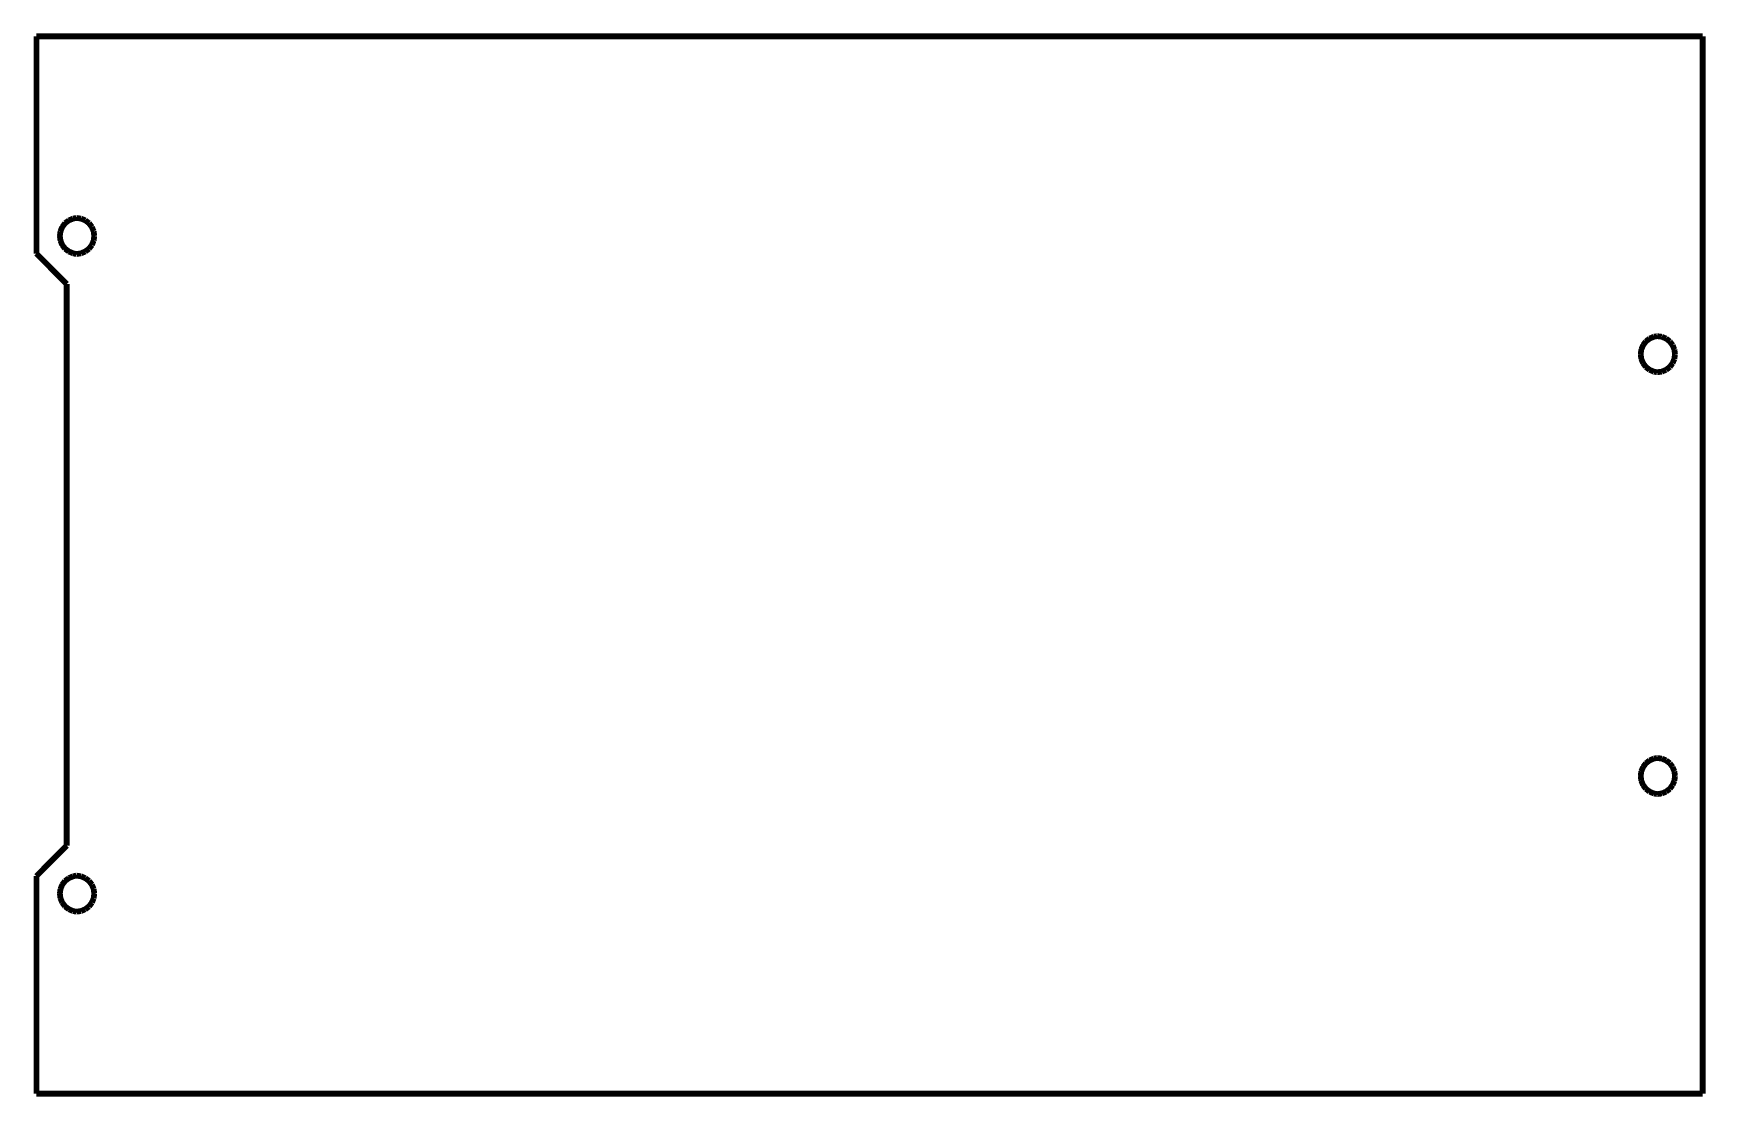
# Model space of a CAD drawing. Extents: x -78 to 61, y -46 to 43.
import ezdxf

# ---------------------------------------------------------------- set-up
doc = ezdxf.new("R2010")
doc.units = 0
doc.layers.get('0').update_dxf_attribs({"linetype": 'CONTINUOUS'})
doc.layers.add('PROFILEEDGES', color=7, linetype='CONTINUOUS')

msp = doc.modelspace()

# ---------------------------------------------------------------- linework, layer by layer
for p, q in [((60.32, 42.43), (60.32, -45.42)), ((-76.16, 26.23), (-76.01, 26.59)), ((-76.01, 26.59), (-75.77, 26.91)), ((-75.77, 26.91), (-75.46, 27.14)), ((-75.46, 27.14), (-75.1, 27.29)), ((-75.1, 27.29), (-74.97, 27.29)), ((-76.21, 25.84), (-76.16, 26.23)), ((-76.16, 25.46), (-76.21, 25.84)), ((-76.01, 25.09), (-76.16, 25.46)), ((-75.77, 24.78), (-76.01, 25.09)), ((-75.46, 24.55), (-75.77, 24.78)), ((-75.1, 24.4), (-75.46, 24.55)), ((-74.97, 24.4), (-75.1, 24.4)), ((-75.51, 21.98), (-75.54, 22.01)), ((55.22, 16.41), (55.36, 16.77)), ((55.36, 16.77), (55.6, 17.08)), ((55.6, 17.08), (55.91, 17.32)), ((55.91, 17.32), (56.27, 17.47)), ((56.27, 17.47), (56.4, 17.47)), ((55.16, 16.02), (55.22, 16.41)), ((55.22, 15.63), (55.16, 16.02)), ((55.36, 15.27), (55.22, 15.63)), ((55.6, 14.96), (55.36, 15.27)), ((55.91, 14.72), (55.6, 14.96)), ((56.27, 14.57), (55.91, 14.72)), ((56.4, 14.57), (56.27, 14.57)), ((55.36, -18.28), (55.6, -17.97)), ((55.6, -17.97), (55.91, -17.73)), ((55.91, -17.73), (56.27, -17.58)), ((56.27, -17.58), (56.4, -17.58)), ((55.16, -19.03), (55.22, -18.64)), ((55.22, -19.42), (55.16, -19.03)), ((55.22, -18.64), (55.36, -18.28)), ((55.36, -19.78), (55.22, -19.42)), ((55.6, -20.09), (55.36, -19.78)), ((55.91, -20.33), (55.6, -20.09)), ((56.27, -20.48), (55.91, -20.33)), ((56.4, -20.48), (56.27, -20.48)), ((-76.01, -28.05), (-75.77, -27.74)), ((-75.77, -27.74), (-75.46, -27.51)), ((-75.46, -27.51), (-75.1, -27.36)), ((-75.1, -27.36), (-74.97, -27.36)), ((-76.21, -28.8), (-76.16, -28.42)), ((-76.16, -29.19), (-76.21, -28.8)), ((-76.16, -28.42), (-76.01, -28.05)), ((-76.01, -29.55), (-76.16, -29.19)), ((-75.77, -29.87), (-76.01, -29.55)), ((-75.46, -30.1), (-75.77, -29.87)), ((-75.1, -30.25), (-75.46, -30.1)), ((-74.97, -30.25), (-75.1, -30.25))]:
    msp.add_line(p, q)
at = {"layer": 'PROFILEEDGES', "const_width": 0.48}
for points in [[(-78.03, 24.38), (-78.03, 42.43)], [(-78.03, 42.43), (60.32, 42.43)], [(60.32, 42.43), (60.45, 42.43)], [(60.45, 42.43), (60.45, -45.42)], [(-76.08, 25.84), (-76.03, 26.23)], [(-76.03, 26.23), (-75.88, 26.59)], [(-75.88, 26.59), (-75.64, 26.91)], [(-75.64, 26.91), (-75.33, 27.14)], [(-75.33, 27.14), (-74.97, 27.29)], [(-74.97, 27.29), (-74.71, 27.34)], [(-74.71, 27.34), (-74.33, 27.29)], [(-74.33, 27.29), (-73.97, 27.14)], [(-73.97, 27.14), (-73.66, 26.91)], [(-73.66, 26.91), (-73.42, 26.59)], [(-73.42, 26.59), (-73.27, 26.23)], [(-73.27, 26.23), (-73.22, 25.84)], [(-76.03, 25.46), (-76.08, 25.84)], [(-75.88, 25.09), (-76.03, 25.46)], [(-75.64, 24.78), (-75.88, 25.09)], [(-75.33, 24.55), (-75.64, 24.78)], [(-73.66, 24.78), (-73.97, 24.55)], [(-73.42, 25.09), (-73.66, 24.78)], [(-73.27, 25.46), (-73.42, 25.09)], [(-73.22, 25.84), (-73.27, 25.46)], [(-75.51, 21.85), (-78.03, 24.38)], [(-74.97, 24.4), (-75.33, 24.55)], [(-74.71, 24.34), (-74.97, 24.4)], [(-74.33, 24.4), (-74.71, 24.34)], [(-73.97, 24.55), (-74.33, 24.4)], [(-75.51, -24.81), (-75.51, 21.85)], [(55.35, 16.41), (55.5, 16.77)], [(55.5, 16.77), (55.73, 17.08)], [(55.73, 17.08), (56.04, 17.32)], [(56.04, 17.32), (56.4, 17.47)], [(56.4, 17.47), (56.66, 17.52)], [(56.66, 17.52), (57.05, 17.47)], [(57.05, 17.47), (57.41, 17.32)], [(57.41, 17.32), (57.72, 17.08)], [(57.72, 17.08), (57.95, 16.77)], [(57.95, 16.77), (58.1, 16.41)], [(55.3, 16.02), (55.35, 16.41)], [(55.35, 15.63), (55.3, 16.02)], [(55.5, 15.27), (55.35, 15.63)], [(55.73, 14.96), (55.5, 15.27)], [(57.95, 15.27), (57.72, 14.96)], [(58.1, 15.63), (57.95, 15.27)], [(58.1, 16.41), (58.15, 16.02)], [(58.15, 16.02), (58.1, 15.63)], [(56.04, 14.72), (55.73, 14.96)], [(56.4, 14.57), (56.04, 14.72)], [(56.66, 14.52), (56.4, 14.57)], [(57.05, 14.57), (56.66, 14.52)], [(57.41, 14.72), (57.05, 14.57)], [(57.72, 14.96), (57.41, 14.72)], [(55.35, -18.64), (55.5, -18.28)], [(55.5, -18.28), (55.73, -17.97)], [(55.73, -17.97), (56.04, -17.73)], [(56.04, -17.73), (56.4, -17.58)], [(56.4, -17.58), (56.66, -17.53)], [(56.66, -17.53), (57.05, -17.58)], [(57.05, -17.58), (57.41, -17.73)], [(57.41, -17.73), (57.72, -17.97)], [(57.95, -18.28), (57.72, -17.97)], [(57.95, -18.28), (58.1, -18.64)], [(55.3, -19.03), (55.35, -18.64)], [(55.35, -19.42), (55.3, -19.03)], [(55.5, -19.78), (55.35, -19.42)], [(58.1, -19.42), (57.95, -19.78)], [(58.1, -18.64), (58.15, -19.03)], [(58.15, -19.03), (58.1, -19.42)], [(55.73, -20.09), (55.5, -19.78)], [(56.04, -20.33), (55.73, -20.09)], [(56.4, -20.48), (56.04, -20.33)], [(56.66, -20.53), (56.4, -20.48)], [(57.05, -20.48), (56.66, -20.53)], [(57.41, -20.33), (57.05, -20.48)], [(57.72, -20.09), (57.41, -20.33)], [(57.95, -19.78), (57.72, -20.09)], [(-78.03, -27.34), (-75.51, -24.81)], [(-78.03, -45.42), (-78.03, -27.34)], [(-75.88, -28.05), (-75.64, -27.74)], [(-75.64, -27.74), (-75.33, -27.51)], [(-75.33, -27.51), (-74.97, -27.36)], [(-74.97, -27.36), (-74.71, -27.3)], [(-74.71, -27.3), (-74.33, -27.36)], [(-74.33, -27.36), (-73.97, -27.51)], [(-73.97, -27.51), (-73.66, -27.74)], [(-73.66, -27.74), (-73.42, -28.05)], [(-76.08, -28.8), (-76.03, -28.42)], [(-76.03, -29.19), (-76.08, -28.8)], [(-76.03, -28.42), (-75.88, -28.05)], [(-75.88, -29.55), (-76.03, -29.19)], [(-73.42, -28.05), (-73.27, -28.42)], [(-73.27, -29.19), (-73.42, -29.55)], [(-73.27, -28.42), (-73.22, -28.8)], [(-73.22, -28.8), (-73.27, -29.19)], [(-75.64, -29.87), (-75.88, -29.55)], [(-75.33, -30.1), (-75.64, -29.87)], [(-74.97, -30.25), (-75.33, -30.1)], [(-74.71, -30.3), (-74.97, -30.25)], [(-74.33, -30.25), (-74.71, -30.3)], [(-73.97, -30.1), (-74.33, -30.25)], [(-73.66, -29.87), (-73.97, -30.1)], [(-73.42, -29.55), (-73.66, -29.87)], [(60.32, -45.42), (-78.03, -45.42)], [(60.32, -45.42), (60.45, -45.42)]]:
    msp.add_lwpolyline(points, dxfattribs=at)

doc.saveas('drawing.dxf')
